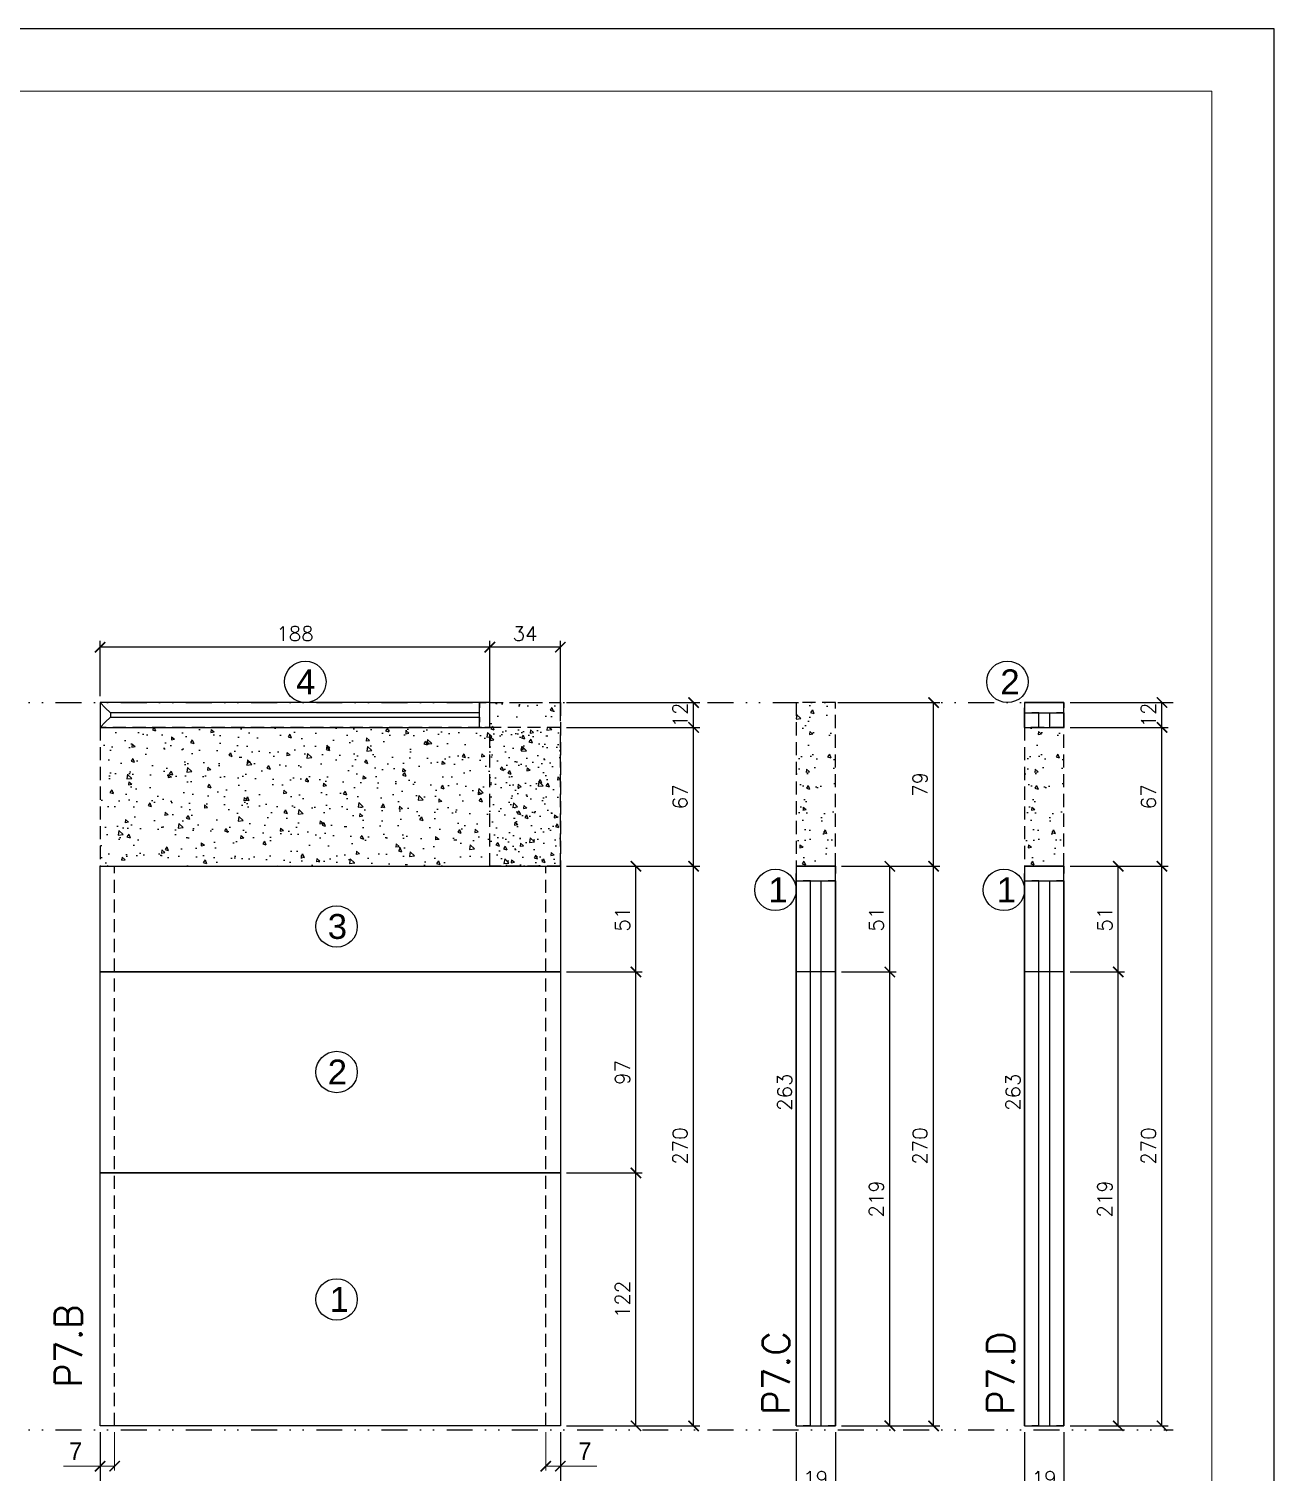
# Model space of a CAD drawing. Extents: x -23436 to 4767, y -4131 to 9755.
# Drawn here: x -18207 to -17606, y 4436 to 5132 of the extents above; entities that cross this region are included whole.
import ezdxf
from ezdxf.enums import TextEntityAlignment as Align

# ---------------------------------------------------------------- set-up
doc = ezdxf.new("R2010")
doc.units = 0
doc.header["$PDMODE"] = 2
doc.header["$PDSIZE"] = 10
doc.linetypes.add('DIVIDE2', pattern=[0.625, 0.25, -0.125, 0, -0.125, 0, -0.125])
doc.linetypes.add('HIDDEN', pattern=[9.525, 6.35, -3.175])
doc.layers.get('0').update_dxf_attribs({"lineweight": 13})
doc.layers.get('Defpoints').update_dxf_attribs({"lineweight": 13})
for name, color, linetype, lineweight in [('A-GENM', 7, 'Continuous', 18), ('cotas', 4, 'Continuous', 13), ('FOLHA MB', 7, 'Continuous', 13), ('Texto Seção', 7, 'Continuous', 15)]:
    doc.layers.add(name, color=color, linetype=linetype, lineweight=lineweight)
for name, color, linetype in [('Concreto', 250, 'HIDDEN'), ('Cota', 4, 'Continuous'), ('Cota Sarrafo', 180, 'Continuous'), ('MB Logo', 254, 'Continuous'), ('Nível', 160, 'Continuous'), ('Painéis', 30, 'Continuous'), ('Romaneio', 10, 'Continuous'), ('Sarr 7x7', 104, 'Continuous'), ('Sarrafo de Pressão', 42, 'HIDDEN')]:
    doc.layers.add(name, color=color, linetype=linetype)
doc.layers.add('Laje_Perimetro', color=7, linetype='Continuous', plot=False)
doc.styles.add('ARIAL', font='arial.ttf', dxfattribs={"oblique": 15, "height": 25})
doc.styles.add('REGUA-120', font='ROMANS.shx', dxfattribs={"height": 15})
doc.styles.add('ROMANS', font='romans.shx')
doc.styles.add('ROMAS860', font='ROMAS860.SHX')
doc.dimstyles.new('cotas', dxfattribs={"dimtxt": 8.5, "dimasz": 5, "dimexe": 2, "dimexo": 3, "dimgap": 3, "dimtad": 1, "dimdec": 1, "dimzin": 9, "dimdsep": 46, "dimtxsty": 'ROMAS860', "dimblk": 'ARCHTICK', "dimcen": 0, "dimclrd": 4, "dimclre": 4, "dimclrt": 1, "dimadec": 0, "dimazin": 2, "dimtfac": 1, "dimtdec": 1, "dimtix": 1, "dimtmove": 0, "dimatfit": 2, "dimldrblk": 'OBLIQUE', "dimfxl": 0, "dimtolj": 1, "dimtzin": 0, "dimlwd": 13, "dimlwe": 13, "dimarcsym": 0})
doc.dimstyles.new('PAINEL', dxfattribs={"dimtxt": 7, "dimasz": 5, "dimexe": 3, "dimexo": 3, "dimgap": 3, "dimtad": 1, "dimdec": 1, "dimzin": 12, "dimdsep": 46, "dimtxsty": 'ROMANS', "dimblk": 'ARCHTICK', "dimcen": 0, "dimclrd": 4, "dimclre": 4, "dimclrt": 1, "dimadec": 1, "dimazin": 3, "dimtfac": 1, "dimtdec": 1, "dimtmove": 0, "dimatfit": 3, "dimldrblk": 'OBLIQUE', "dimfxl": 0, "dimtolj": 1, "dimtzin": 12, "dimarcsym": 0})
doc.dimstyles.new('projeto2', dxfattribs={"dimtxt": 7, "dimasz": 5, "dimexe": 1.25, "dimexo": 2.5, "dimgap": 2, "dimtad": 1, "dimdec": 1, "dimdsep": 46, "dimtxsty": 'ROMANS', "dimblk": 'OBLIQUE', "dimcen": 10, "dimdle": 1, "dimse1": 1, "dimse2": 1, "dimsd1": 1, "dimsd2": 1, "dimclrd": 256, "dimclre": 256, "dimclrt": 1, "dimadec": 0, "dimazin": 0, "dimtfac": 1, "dimtdec": 1, "dimtmove": 0, "dimatfit": 3, "dimldrblk": 'OBLIQUE', "dimfxl": 0, "dimlwd": -1, "dimlwe": -1, "dimarcsym": 0})

# ---------------------------------------------------------------- blocks, each defined once
blk = doc.blocks.new('A$C169d8357')
at = {"layer": 'FOLHA MB', "color": 1}
for points in [[(0, 1199.94), (0, 149.94), (1485.02, 149.94), (1485.02, 1199.94)], [(70, 1169.94), (70, 179.94), (1455.02, 179.94), (1455.02, 1169.94)]]:
    blk.add_lwpolyline(points, close=True, dxfattribs=at)
blk = doc.blocks.new('_ArchTick')
at = {"color": 0, "linetype": 'ByBlock', "const_width": 0.15}
blk.add_lwpolyline([(-0.5, -0.5), (0.5, 0.5)], dxfattribs=at)
blk = doc.blocks.new('*D1697')
at = {"layer": 'Cota', "color": 4, "lineweight": 13, "transparency": 16777216}
for p, q in [((-17957.7, 4455.21), (-17957.7, 4436.73)), ((-17950.7, 4455.21), (-17950.7, 4436.73)), ((-17957.7, 4438.73), (-17950.7, 4438.73)), ((-17950.7, 4438.73), (-17933.03, 4438.73))]:
    blk.add_line(p, q, dxfattribs=at)
at = {"layer": 'Defpoints', "color": 0, "transparency": 16777216}
for p in [(-17957.7, 4458.21), (-17950.7, 4458.21), (-17950.7, 4438.73)]:
    blk.add_point(p, dxfattribs=at)
at = {"layer": 'Cota', "color": 4, "lineweight": 13, "transparency": 16777216, "xscale": 5, "yscale": 5, "zscale": 5, "rotation": 180}
blk.add_blockref('_ArchTick', (-17957.7, 4438.73), dxfattribs=at)
at = {"layer": 'Cota', "color": 4, "lineweight": 13, "transparency": 16777216, "xscale": 5, "yscale": 5, "zscale": 5}
blk.add_blockref('_ArchTick', (-17950.7, 4438.73), dxfattribs=at)
at = {"layer": 'Cota', "color": 1, "transparency": 16777216, "insert": (-17938.86, 4445.98), "char_height": 8.5, "attachment_point": 5, "style": 'ROMAS860'}
blk.add_mtext('\\A1;7', dxfattribs=at)
blk = doc.blocks.new('_OBLIQUE')
at = {"color": 0, "linetype": 'ByBlock', "lineweight": -2}
for p, q in [((0, 0), (-1, 0)), ((-0.5, -0.5), (0.5, 0.5))]:
    blk.add_line(p, q, dxfattribs=at)
blk = doc.blocks.new('*D1698')
at = {"layer": 'Cota', "color": 4, "lineweight": 13, "transparency": 16777216}
for p, q in [((-18172.7, 4455.21), (-18172.7, 4436.73)), ((-18165.7, 4455.21), (-18165.7, 4436.73)), ((-18172.7, 4438.73), (-18190.36, 4438.73)), ((-18165.7, 4438.73), (-18172.7, 4438.73))]:
    blk.add_line(p, q, dxfattribs=at)
at = {"layer": 'Defpoints', "color": 0, "transparency": 16777216}
for p in [(-18172.7, 4458.21), (-18165.7, 4458.21), (-18172.7, 4438.73)]:
    blk.add_point(p, dxfattribs=at)
at = {"layer": 'Cota', "color": 4, "lineweight": 13, "transparency": 16777216, "xscale": 5, "yscale": 5, "zscale": 5, "rotation": 180}
blk.add_blockref('_ArchTick', (-18172.7, 4438.73), dxfattribs=at)
at = {"layer": 'Cota', "color": 4, "lineweight": 13, "transparency": 16777216, "xscale": 5, "yscale": 5, "zscale": 5}
blk.add_blockref('_ArchTick', (-18165.7, 4438.73), dxfattribs=at)
at = {"layer": 'Cota', "color": 1, "transparency": 16777216, "insert": (-18184.53, 4445.98), "char_height": 8.5, "attachment_point": 5, "style": 'ROMAS860'}
blk.add_mtext('\\A1;7', dxfattribs=at)
blk = doc.blocks.new('*D1699')
at = {"layer": 'Cota', "color": 4, "lineweight": -2, "transparency": 16777216}
for p, q in [((-18172.7, 4455.21), (-18172.7, 4401.03)), ((-17950.7, 4455.21), (-17950.7, 4401.03)), ((-17950.7, 4404.03), (-18172.7, 4404.03))]:
    blk.add_line(p, q, dxfattribs=at)
at = {"layer": 'Defpoints', "color": 0, "transparency": 16777216}
for p in [(-18172.7, 4458.21), (-17950.7, 4458.21), (-18172.7, 4404.03)]:
    blk.add_point(p, dxfattribs=at)
at = {"layer": 'Cota', "color": 4, "lineweight": -2, "transparency": 16777216, "xscale": 5, "yscale": 5, "zscale": 5, "rotation": 180}
blk.add_blockref('_ArchTick', (-18172.7, 4404.03), dxfattribs=at)
at = {"layer": 'Cota', "color": 4, "lineweight": -2, "transparency": 16777216, "xscale": 5, "yscale": 5, "zscale": 5}
blk.add_blockref('_ArchTick', (-17950.7, 4404.03), dxfattribs=at)
at = {"layer": 'Cota', "color": 1, "transparency": 16777216, "insert": (-18061.7, 4410.53), "char_height": 7, "attachment_point": 5, "style": 'ROMANS'}
blk.add_mtext('\\A1;222', dxfattribs=at)
blk = doc.blocks.new('*D1783')
at = {"layer": 'Cota', "color": 4, "lineweight": -2, "transparency": 16777216}
for p, q in [((-17947.7, 4580.21), (-17911.23, 4580.21)), ((-17914.23, 4458.21), (-17914.23, 4580.21)), ((-17947.7, 4458.21), (-17911.23, 4458.21))]:
    blk.add_line(p, q, dxfattribs=at)
at = {"layer": 'Defpoints', "color": 0, "transparency": 16777216}
for p in [(-17950.7, 4580.21), (-17914.23, 4580.21), (-17950.7, 4458.21)]:
    blk.add_point(p, dxfattribs=at)
at = {"layer": 'Cota', "color": 4, "lineweight": -2, "transparency": 16777216, "xscale": 5, "yscale": 5, "zscale": 5}
for p, rotation in [((-17914.23, 4580.21), 90), ((-17914.23, 4458.21), 270)]:
    blk.add_blockref('_ArchTick', p, dxfattribs=dict(at, rotation=rotation))
at = {"layer": 'Cota', "color": 1, "transparency": 16777216, "insert": (-17920.73, 4519.21), "char_height": 7, "attachment_point": 5, "rotation": 90, "style": 'ROMANS'}
blk.add_mtext('\\A1;122', dxfattribs=at)
blk = doc.blocks.new('*D1784')
at = {"layer": 'Cota', "color": 4, "lineweight": -2, "transparency": 16777216}
for p, q in [((-17947.7, 4677.21), (-17911.23, 4677.21)), ((-17914.23, 4580.21), (-17914.23, 4677.21)), ((-17947.7, 4580.21), (-17911.23, 4580.21))]:
    blk.add_line(p, q, dxfattribs=at)
at = {"layer": 'Defpoints', "color": 0, "transparency": 16777216}
for p in [(-17950.7, 4677.21), (-17914.23, 4677.21), (-17950.7, 4580.21)]:
    blk.add_point(p, dxfattribs=at)
at = {"layer": 'Cota', "color": 4, "lineweight": -2, "transparency": 16777216, "xscale": 5, "yscale": 5, "zscale": 5}
for p, rotation in [((-17914.23, 4677.21), 90), ((-17914.23, 4580.21), 270)]:
    blk.add_blockref('_ArchTick', p, dxfattribs=dict(at, rotation=rotation))
at = {"layer": 'Cota', "color": 1, "transparency": 16777216, "insert": (-17920.73, 4628.71), "char_height": 7, "attachment_point": 5, "rotation": 90, "style": 'ROMANS'}
blk.add_mtext('\\A1;97', dxfattribs=at)
blk = doc.blocks.new('*D1785')
at = {"layer": 'Cota', "color": 4, "lineweight": -2, "transparency": 16777216}
for p, q in [((-17837.02, 4455.21), (-17837.02, 4423.31)), ((-17818.02, 4455.21), (-17818.02, 4423.31)), ((-17837.02, 4426.31), (-17818.02, 4426.31))]:
    blk.add_line(p, q, dxfattribs=at)
at = {"layer": 'Defpoints', "color": 0, "transparency": 16777216}
for p in [(-17837.02, 4458.21), (-17818.02, 4458.21), (-17818.02, 4426.31)]:
    blk.add_point(p, dxfattribs=at)
at = {"layer": 'Cota', "color": 4, "lineweight": -2, "transparency": 16777216, "xscale": 5, "yscale": 5, "zscale": 5, "rotation": 180}
blk.add_blockref('_ArchTick', (-17837.02, 4426.31), dxfattribs=at)
at = {"layer": 'Cota', "color": 4, "lineweight": -2, "transparency": 16777216, "xscale": 5, "yscale": 5, "zscale": 5}
blk.add_blockref('_ArchTick', (-17818.02, 4426.31), dxfattribs=at)
at = {"layer": 'Cota', "color": 1, "transparency": 16777216, "insert": (-17827.52, 4432.81), "char_height": 7, "attachment_point": 5, "style": 'ROMANS'}
blk.add_mtext('\\A1;19', dxfattribs=at)
blk = doc.blocks.new('*D1786')
at = {"layer": 'Cota', "color": 4, "lineweight": -2, "transparency": 16777216}
for p, q in [((-17815.02, 4807.21), (-17767.67, 4807.21)), ((-17770.67, 4728.21), (-17770.67, 4807.21)), ((-17815.02, 4728.21), (-17767.67, 4728.21))]:
    blk.add_line(p, q, dxfattribs=at)
at = {"layer": 'Defpoints', "color": 0, "transparency": 16777216}
for p in [(-17818.02, 4807.21), (-17770.67, 4807.21), (-17818.02, 4728.21)]:
    blk.add_point(p, dxfattribs=at)
at = {"layer": 'Cota', "color": 4, "lineweight": -2, "transparency": 16777216, "xscale": 5, "yscale": 5, "zscale": 5}
for p, rotation in [((-17770.67, 4807.21), 90), ((-17770.67, 4728.21), 270)]:
    blk.add_blockref('_ArchTick', p, dxfattribs=dict(at, rotation=rotation))
at = {"layer": 'Cota', "color": 1, "transparency": 16777216, "insert": (-17777.17, 4767.71), "char_height": 7, "attachment_point": 5, "rotation": 90, "style": 'ROMANS'}
blk.add_mtext('\\A1;79', dxfattribs=at)
blk = doc.blocks.new('*D1787')
at = {"layer": 'Defpoints', "color": 0, "transparency": 16777216}
for p in [(-17830.02, 4721.21), (-17837.02, 4458.21), (-17837.02, 4458.21)]:
    blk.add_point(p, dxfattribs=at)
at = {"layer": 'Cota Sarrafo', "color": 1, "transparency": 16777216, "insert": (-17842.52, 4619.19), "char_height": 7, "attachment_point": 5, "rotation": 90, "style": 'ROMANS'}
blk.add_mtext('263', dxfattribs=at)
blk = doc.blocks.new('*D1788')
at = {"layer": 'Cota', "color": 4, "lineweight": -2, "transparency": 16777216}
for p, q in [((-17947.7, 4728.21), (-17883.43, 4728.21)), ((-17886.43, 4458.21), (-17886.43, 4728.21)), ((-17947.7, 4458.21), (-17883.43, 4458.21))]:
    blk.add_line(p, q, dxfattribs=at)
at = {"layer": 'Defpoints', "color": 0, "transparency": 16777216}
for p in [(-17950.7, 4728.21), (-17886.43, 4728.21), (-17950.7, 4458.21)]:
    blk.add_point(p, dxfattribs=at)
at = {"layer": 'Cota', "color": 4, "lineweight": -2, "transparency": 16777216, "xscale": 5, "yscale": 5, "zscale": 5}
for p, rotation in [((-17886.43, 4728.21), 90), ((-17886.43, 4458.21), 270)]:
    blk.add_blockref('_ArchTick', p, dxfattribs=dict(at, rotation=rotation))
at = {"layer": 'Cota', "color": 1, "transparency": 16777216, "insert": (-17892.93, 4593.21), "char_height": 7, "attachment_point": 5, "rotation": 90, "style": 'ROMANS'}
blk.add_mtext('\\A1;270', dxfattribs=at)
blk = doc.blocks.new('*D1789')
at = {"layer": 'A-GENM', "color": 4, "lineweight": -2, "transparency": 16777216}
for p, q in [((-17947.7, 4728.21), (-17911.23, 4728.21)), ((-17914.23, 4677.21), (-17914.23, 4728.21)), ((-17947.7, 4677.21), (-17911.23, 4677.21))]:
    blk.add_line(p, q, dxfattribs=at)
at = {"layer": 'Defpoints', "color": 0, "transparency": 16777216}
for p in [(-17950.7, 4728.21), (-17914.23, 4728.21), (-17950.7, 4677.21)]:
    blk.add_point(p, dxfattribs=at)
at = {"layer": 'A-GENM', "color": 4, "lineweight": -2, "transparency": 16777216, "xscale": 5, "yscale": 5, "zscale": 5}
for p, rotation in [((-17914.23, 4728.21), 90), ((-17914.23, 4677.21), 270)]:
    blk.add_blockref('_ArchTick', p, dxfattribs=dict(at, rotation=rotation))
at = {"layer": 'A-GENM', "color": 1, "transparency": 16777216, "insert": (-17920.73, 4702.71), "char_height": 7, "attachment_point": 5, "rotation": 90, "style": 'ROMANS'}
blk.add_mtext('\\A1;51', dxfattribs=at)
blk = doc.blocks.new('*D1790')
at = {"layer": 'A-GENM', "color": 4, "lineweight": -2, "transparency": 16777216}
for p, q in [((-17947.7, 4795.21), (-17883.43, 4795.21)), ((-17886.43, 4728.21), (-17886.43, 4795.21)), ((-17947.7, 4728.21), (-17883.43, 4728.21))]:
    blk.add_line(p, q, dxfattribs=at)
at = {"layer": 'Defpoints', "color": 0, "transparency": 16777216}
for p in [(-17950.7, 4795.21), (-17886.43, 4795.21), (-17950.7, 4728.21)]:
    blk.add_point(p, dxfattribs=at)
at = {"layer": 'A-GENM', "color": 4, "lineweight": -2, "transparency": 16777216, "xscale": 5, "yscale": 5, "zscale": 5}
for p, rotation in [((-17886.43, 4795.21), 90), ((-17886.43, 4728.21), 270)]:
    blk.add_blockref('_ArchTick', p, dxfattribs=dict(at, rotation=rotation))
at = {"layer": 'A-GENM', "color": 1, "transparency": 16777216, "insert": (-17892.93, 4761.71), "char_height": 7, "attachment_point": 5, "rotation": 90, "style": 'ROMANS'}
blk.add_mtext('\\A1;67', dxfattribs=at)
blk = doc.blocks.new('*D1795')
at = {"layer": 'Cota', "color": 4, "lineweight": -2, "transparency": 16777216}
for p, q in [((-17984.7, 4798.21), (-17984.7, 4836.91)), ((-17950.7, 4833.91), (-17984.7, 4833.91)), ((-17950.7, 4798.21), (-17950.7, 4836.91))]:
    blk.add_line(p, q, dxfattribs=at)
at = {"layer": 'Defpoints', "color": 0, "transparency": 16777216}
for p in [(-17984.7, 4833.91), (-17984.7, 4795.21), (-17950.7, 4795.21)]:
    blk.add_point(p, dxfattribs=at)
at = {"layer": 'Cota', "color": 4, "lineweight": -2, "transparency": 16777216, "xscale": 5, "yscale": 5, "zscale": 5, "rotation": 180}
blk.add_blockref('_ArchTick', (-17984.7, 4833.91), dxfattribs=at)
at = {"layer": 'Cota', "color": 4, "lineweight": -2, "transparency": 16777216, "xscale": 5, "yscale": 5, "zscale": 5}
blk.add_blockref('_ArchTick', (-17950.7, 4833.91), dxfattribs=at)
at = {"layer": 'Cota', "color": 1, "transparency": 16777216, "insert": (-17967.7, 4840.41), "char_height": 7, "attachment_point": 5, "style": 'ROMANS'}
blk.add_mtext('\\A1;34', dxfattribs=at)
blk = doc.blocks.new('*D1796')
at = {"layer": 'Cota', "color": 4, "lineweight": -2, "transparency": 16777216}
for p, q in [((-17947.7, 4807.21), (-17883.43, 4807.21)), ((-17886.43, 4795.21), (-17886.43, 4807.21)), ((-17947.7, 4795.21), (-17883.43, 4795.21))]:
    blk.add_line(p, q, dxfattribs=at)
at = {"layer": 'Defpoints', "color": 0, "transparency": 16777216}
for p in [(-17950.7, 4807.21), (-17886.43, 4807.21), (-17950.7, 4795.21)]:
    blk.add_point(p, dxfattribs=at)
at = {"layer": 'Cota', "color": 4, "lineweight": -2, "transparency": 16777216, "xscale": 5, "yscale": 5, "zscale": 5}
for p, rotation in [((-17886.43, 4807.21), 90), ((-17886.43, 4795.21), 270)]:
    blk.add_blockref('_ArchTick', p, dxfattribs=dict(at, rotation=rotation))
at = {"layer": 'Cota', "color": 1, "transparency": 16777216, "insert": (-17892.93, 4801.21), "char_height": 7, "attachment_point": 5, "rotation": 90, "style": 'ROMANS'}
blk.add_mtext('\\A1;12', dxfattribs=at)
blk = doc.blocks.new('*D1797')
at = {"layer": 'Cota', "color": 4, "lineweight": -2, "transparency": 16777216}
for p, q in [((-18172.7, 4810.21), (-18172.7, 4836.91)), ((-17984.7, 4833.91), (-18172.7, 4833.91)), ((-17984.7, 4810.21), (-17984.7, 4836.91))]:
    blk.add_line(p, q, dxfattribs=at)
at = {"layer": 'Defpoints', "color": 0, "transparency": 16777216}
for p in [(-18172.7, 4833.91), (-18172.7, 4807.21), (-17984.7, 4807.21)]:
    blk.add_point(p, dxfattribs=at)
at = {"layer": 'Cota', "color": 4, "lineweight": -2, "transparency": 16777216, "xscale": 5, "yscale": 5, "zscale": 5, "rotation": 180}
blk.add_blockref('_ArchTick', (-18172.7, 4833.91), dxfattribs=at)
at = {"layer": 'Cota', "color": 4, "lineweight": -2, "transparency": 16777216, "xscale": 5, "yscale": 5, "zscale": 5}
blk.add_blockref('_ArchTick', (-17984.7, 4833.91), dxfattribs=at)
at = {"layer": 'Cota', "color": 1, "transparency": 16777216, "insert": (-18078.7, 4840.41), "char_height": 7, "attachment_point": 5, "style": 'ROMANS'}
blk.add_mtext('\\A1;188', dxfattribs=at)
blk = doc.blocks.new('*D1798')
at = {"layer": 'Cota', "color": 4, "lineweight": -2, "transparency": 16777216}
for p, q in [((-17815.02, 4677.21), (-17788.76, 4677.21)), ((-17791.76, 4458.21), (-17791.76, 4677.21)), ((-17815.02, 4458.21), (-17788.76, 4458.21))]:
    blk.add_line(p, q, dxfattribs=at)
at = {"layer": 'Defpoints', "color": 0, "transparency": 16777216}
for p in [(-17818.02, 4677.21), (-17791.76, 4677.21), (-17818.02, 4458.21)]:
    blk.add_point(p, dxfattribs=at)
at = {"layer": 'Cota', "color": 4, "lineweight": -2, "transparency": 16777216, "xscale": 5, "yscale": 5, "zscale": 5}
for p, rotation in [((-17791.76, 4677.21), 90), ((-17791.76, 4458.21), 270)]:
    blk.add_blockref('_ArchTick', p, dxfattribs=dict(at, rotation=rotation))
at = {"layer": 'Cota', "color": 1, "transparency": 16777216, "insert": (-17798.26, 4567.71), "char_height": 7, "attachment_point": 5, "rotation": 90, "style": 'ROMANS'}
blk.add_mtext('\\A1;219', dxfattribs=at)
blk = doc.blocks.new('*D1799')
at = {"layer": 'Cota', "color": 4, "lineweight": -2, "transparency": 16777216}
for p, q in [((-17815.02, 4728.21), (-17788.76, 4728.21)), ((-17791.76, 4677.21), (-17791.76, 4728.21)), ((-17815.02, 4677.21), (-17788.76, 4677.21))]:
    blk.add_line(p, q, dxfattribs=at)
at = {"layer": 'Defpoints', "color": 0, "transparency": 16777216}
for p in [(-17818.02, 4728.21), (-17791.76, 4728.21), (-17818.02, 4677.21)]:
    blk.add_point(p, dxfattribs=at)
at = {"layer": 'Cota', "color": 4, "lineweight": -2, "transparency": 16777216, "xscale": 5, "yscale": 5, "zscale": 5}
for p, rotation in [((-17791.76, 4728.21), 90), ((-17791.76, 4677.21), 270)]:
    blk.add_blockref('_ArchTick', p, dxfattribs=dict(at, rotation=rotation))
at = {"layer": 'Cota', "color": 1, "transparency": 16777216, "insert": (-17798.26, 4702.71), "char_height": 7, "attachment_point": 5, "rotation": 90, "style": 'ROMANS'}
blk.add_mtext('\\A1;51', dxfattribs=at)
blk = doc.blocks.new('*D1800')
at = {"layer": 'Cota', "color": 4, "lineweight": -2, "transparency": 16777216}
for p, q in [((-17815.02, 4728.21), (-17767.67, 4728.21)), ((-17770.67, 4458.21), (-17770.67, 4728.21)), ((-17815.02, 4458.21), (-17767.67, 4458.21))]:
    blk.add_line(p, q, dxfattribs=at)
at = {"layer": 'Defpoints', "color": 0, "transparency": 16777216}
for p in [(-17818.02, 4728.21), (-17770.67, 4728.21), (-17818.02, 4458.21)]:
    blk.add_point(p, dxfattribs=at)
at = {"layer": 'Cota', "color": 4, "lineweight": -2, "transparency": 16777216, "xscale": 5, "yscale": 5, "zscale": 5}
for p, rotation in [((-17770.67, 4728.21), 90), ((-17770.67, 4458.21), 270)]:
    blk.add_blockref('_ArchTick', p, dxfattribs=dict(at, rotation=rotation))
at = {"layer": 'Cota', "color": 1, "transparency": 16777216, "insert": (-17777.17, 4593.21), "char_height": 7, "attachment_point": 5, "rotation": 90, "style": 'ROMANS'}
blk.add_mtext('\\A1;270', dxfattribs=at)
blk = doc.blocks.new('*D1801')
at = {"layer": 'Cota', "color": 4, "lineweight": -2, "transparency": 16777216}
for p, q in [((-17726.81, 4455.21), (-17726.81, 4423.31)), ((-17707.81, 4455.21), (-17707.81, 4423.31)), ((-17726.81, 4426.31), (-17707.81, 4426.31))]:
    blk.add_line(p, q, dxfattribs=at)
at = {"layer": 'Defpoints', "color": 0, "transparency": 16777216}
for p in [(-17726.81, 4458.21), (-17707.81, 4458.21), (-17707.81, 4426.31)]:
    blk.add_point(p, dxfattribs=at)
at = {"layer": 'Cota', "color": 4, "lineweight": -2, "transparency": 16777216, "xscale": 5, "yscale": 5, "zscale": 5, "rotation": 180}
blk.add_blockref('_ArchTick', (-17726.81, 4426.31), dxfattribs=at)
at = {"layer": 'Cota', "color": 4, "lineweight": -2, "transparency": 16777216, "xscale": 5, "yscale": 5, "zscale": 5}
blk.add_blockref('_ArchTick', (-17707.81, 4426.31), dxfattribs=at)
at = {"layer": 'Cota', "color": 1, "transparency": 16777216, "insert": (-17717.31, 4432.81), "char_height": 7, "attachment_point": 5, "style": 'ROMANS'}
blk.add_mtext('\\A1;19', dxfattribs=at)
blk = doc.blocks.new('*D1802')
at = {"layer": 'Cota', "color": 4, "lineweight": -2, "transparency": 16777216}
for p, q in [((-17704.81, 4795.21), (-17657.47, 4795.21)), ((-17660.47, 4728.21), (-17660.47, 4795.21)), ((-17704.81, 4728.21), (-17657.47, 4728.21))]:
    blk.add_line(p, q, dxfattribs=at)
at = {"layer": 'Defpoints', "color": 0, "transparency": 16777216}
for p in [(-17707.81, 4795.21), (-17660.47, 4795.21), (-17707.81, 4728.21)]:
    blk.add_point(p, dxfattribs=at)
at = {"layer": 'Cota', "color": 4, "lineweight": -2, "transparency": 16777216, "xscale": 5, "yscale": 5, "zscale": 5}
for p, rotation in [((-17660.47, 4795.21), 90), ((-17660.47, 4728.21), 270)]:
    blk.add_blockref('_ArchTick', p, dxfattribs=dict(at, rotation=rotation))
at = {"layer": 'Cota', "color": 1, "transparency": 16777216, "insert": (-17666.97, 4761.71), "char_height": 7, "attachment_point": 5, "rotation": 90, "style": 'ROMANS'}
blk.add_mtext('\\A1;67', dxfattribs=at)
blk = doc.blocks.new('*D1803')
at = {"layer": 'Defpoints', "color": 0, "transparency": 16777216}
for p in [(-17719.81, 4721.21), (-17726.81, 4458.21), (-17726.81, 4458.21)]:
    blk.add_point(p, dxfattribs=at)
at = {"layer": 'Cota Sarrafo', "color": 1, "transparency": 16777216, "insert": (-17732.31, 4619.19), "char_height": 7, "attachment_point": 5, "rotation": 90, "style": 'ROMANS'}
blk.add_mtext('263', dxfattribs=at)
blk = doc.blocks.new('*D1804')
at = {"layer": 'Cota', "color": 4, "lineweight": -2, "transparency": 16777216}
for p, q in [((-17704.81, 4677.21), (-17678.56, 4677.21)), ((-17681.56, 4458.21), (-17681.56, 4677.21)), ((-17704.81, 4458.21), (-17678.56, 4458.21))]:
    blk.add_line(p, q, dxfattribs=at)
at = {"layer": 'Defpoints', "color": 0, "transparency": 16777216}
for p in [(-17707.81, 4677.21), (-17681.56, 4677.21), (-17707.81, 4458.21)]:
    blk.add_point(p, dxfattribs=at)
at = {"layer": 'Cota', "color": 4, "lineweight": -2, "transparency": 16777216, "xscale": 5, "yscale": 5, "zscale": 5}
for p, rotation in [((-17681.56, 4677.21), 90), ((-17681.56, 4458.21), 270)]:
    blk.add_blockref('_ArchTick', p, dxfattribs=dict(at, rotation=rotation))
at = {"layer": 'Cota', "color": 1, "transparency": 16777216, "insert": (-17688.06, 4567.71), "char_height": 7, "attachment_point": 5, "rotation": 90, "style": 'ROMANS'}
blk.add_mtext('\\A1;219', dxfattribs=at)
blk = doc.blocks.new('*D1805')
at = {"layer": 'Cota', "color": 4, "lineweight": -2, "transparency": 16777216}
for p, q in [((-17704.81, 4728.21), (-17678.56, 4728.21)), ((-17681.56, 4677.21), (-17681.56, 4728.21)), ((-17704.81, 4677.21), (-17678.56, 4677.21))]:
    blk.add_line(p, q, dxfattribs=at)
at = {"layer": 'Defpoints', "color": 0, "transparency": 16777216}
for p in [(-17707.81, 4728.21), (-17681.56, 4728.21), (-17707.81, 4677.21)]:
    blk.add_point(p, dxfattribs=at)
at = {"layer": 'Cota', "color": 4, "lineweight": -2, "transparency": 16777216, "xscale": 5, "yscale": 5, "zscale": 5}
for p, rotation in [((-17681.56, 4728.21), 90), ((-17681.56, 4677.21), 270)]:
    blk.add_blockref('_ArchTick', p, dxfattribs=dict(at, rotation=rotation))
at = {"layer": 'Cota', "color": 1, "transparency": 16777216, "insert": (-17688.06, 4702.71), "char_height": 7, "attachment_point": 5, "rotation": 90, "style": 'ROMANS'}
blk.add_mtext('\\A1;51', dxfattribs=at)
blk = doc.blocks.new('*D1806')
at = {"layer": 'Cota', "color": 4, "lineweight": -2, "transparency": 16777216}
for p, q in [((-17704.81, 4728.21), (-17657.47, 4728.21)), ((-17660.47, 4458.21), (-17660.47, 4728.21)), ((-17704.81, 4458.21), (-17657.47, 4458.21))]:
    blk.add_line(p, q, dxfattribs=at)
at = {"layer": 'Defpoints', "color": 0, "transparency": 16777216}
for p in [(-17707.81, 4728.21), (-17660.47, 4728.21), (-17707.81, 4458.21)]:
    blk.add_point(p, dxfattribs=at)
at = {"layer": 'Cota', "color": 4, "lineweight": -2, "transparency": 16777216, "xscale": 5, "yscale": 5, "zscale": 5}
for p, rotation in [((-17660.47, 4728.21), 90), ((-17660.47, 4458.21), 270)]:
    blk.add_blockref('_ArchTick', p, dxfattribs=dict(at, rotation=rotation))
at = {"layer": 'Cota', "color": 1, "transparency": 16777216, "insert": (-17666.97, 4593.21), "char_height": 7, "attachment_point": 5, "rotation": 90, "style": 'ROMANS'}
blk.add_mtext('\\A1;270', dxfattribs=at)
blk = doc.blocks.new('*D1807')
at = {"layer": 'Cota', "color": 4, "lineweight": -2, "transparency": 16777216}
for p, q in [((-17704.81, 4807.21), (-17657.47, 4807.21)), ((-17660.47, 4795.21), (-17660.47, 4807.21)), ((-17704.81, 4795.21), (-17657.47, 4795.21))]:
    blk.add_line(p, q, dxfattribs=at)
at = {"layer": 'Defpoints', "color": 0, "transparency": 16777216}
for p in [(-17707.81, 4807.21), (-17660.47, 4807.21), (-17707.81, 4795.21)]:
    blk.add_point(p, dxfattribs=at)
at = {"layer": 'Cota', "color": 4, "lineweight": -2, "transparency": 16777216, "xscale": 5, "yscale": 5, "zscale": 5}
for p, rotation in [((-17660.47, 4807.21), 90), ((-17660.47, 4795.21), 270)]:
    blk.add_blockref('_ArchTick', p, dxfattribs=dict(at, rotation=rotation))
at = {"layer": 'Cota', "color": 1, "transparency": 16777216, "insert": (-17666.97, 4801.21), "char_height": 7, "attachment_point": 5, "rotation": 90, "style": 'ROMANS'}
blk.add_mtext('\\A1;12', dxfattribs=at)

msp = doc.modelspace()

# ---------------------------------------------------------------- hatches: boundary and pattern name
at = {"layer": 'Concreto'}
h = msp.add_hatch(dxfattribs=at)
h.set_pattern_fill('AR-CONC', color=256, scale=0.1, angle=-90)
h.set_pattern_definition([(320, (1521.793, 0), (-1.593909, -18.218467), [1.905, -20.955]), (265, (1521.793, 0), (19.105685, 3.524342), [1.524, -16.764058]), (10.45144, (1521.66, -1.518), (17.511775, -14.694125), [1.619001, -17.809024]), (316.1842, (1526.873, 0), (-4.204233, -27.107904), [2.8575, -31.4325]), (6.63556, (1526.523, -2.26), (24.742612, -23.740413), [2.428502, -26.71356]), (261.18415, (1526.873, 0), (24.742612, -23.740413), [2.285997, -25.145973]), (291, (1525.603, -2.54), (-10.22652, -15.161439), [1.905, -20.955]), (236, (1525.603, -2.54), (18.418797, -6.180203), [1.524, -16.764]), (341.45145, (1524.751, -3.803), (8.192277, -21.341642), [1.619001, -17.808994]), (307.5, (1521.7935, 0), (8.4555039, -0.3088603), [0, -16.5608, 0, -17.018, 0, -16.8275]), (277.5, (1521.7935, 0), (10.0180575, -6.6819663), [0, -9.7028, 0, -16.1798, 0, -6.4135]), (237.5, (1521.7935, 5.664), (-0.5728744, -13.5590595), [0, -6.35, 0, -19.812, 0, -26.289]), (227.5, (1521.793, 8.204), (2.542649, -14.812918), [0, -8.255, 0, -13.1572, 0, -18.669])])
h.paths.add_polyline_path([(-17950.698, 4728.207), (-17984.698, 4728.207), (-17984.698, 4807.207), (-17950.698, 4807.207)])
h = msp.add_hatch(dxfattribs=at)
h.set_pattern_fill('AR-CONC', color=256, scale=0.1, angle=-90)
h.set_pattern_definition([(320, (-3177.462, 11565.015), (-1.593909, -18.218467), [1.905, -20.955]), (265, (-3177.462, 11565.015), (19.105685, 3.524342), [1.524, -16.764058]), (10.45144, (-3177.595, 11563.496), (17.511775, -14.694125), [1.619, -17.809024]), (316.1842, (-3172.382, 11565.015), (-4.204233, -27.107904), [2.8575, -31.4325]), (6.63556, (-3172.732, 11562.756), (24.742612, -23.740413), [2.4285, -26.71356]), (261.18415, (-3172.382, 11565.015), (24.742612, -23.740413), [2.285997, -25.145973]), (291, (-3173.652, 11562.475), (-10.22652, -15.161439), [1.905, -20.955]), (236, (-3173.652, 11562.475), (18.418797, -6.180203), [1.524, -16.764]), (341.45145, (-3174.504, 11561.211), (8.192277, -21.341642), [1.619, -17.808994]), (307.5, (-3177.462, 11565.0145), (8.455504, -0.3088603), [0, -16.5608, 0, -17.018, 0, -16.8275]), (277.5, (-3177.462, 11565.0145), (10.0180575, -6.681966), [0, -9.7028, 0, -16.1798, 0, -6.4135]), (237.5, (-3177.462, 11570.679), (-0.5728744, -13.5590595), [0, -6.35, 0, -19.812, 0, -26.289]), (227.5, (-3177.462, 11573.219), (2.542649, -14.812918), [0, -8.255, 0, -13.1572, 0, -18.669])])
h.paths.add_polyline_path([(-17837.016, 4728.207), (-17818.016, 4728.207), (-17818.016, 4807.207), (-17837.016, 4807.207)])
h = msp.add_hatch(dxfattribs=at)
h.set_pattern_fill('AR-CONC', color=256, scale=0.1, angle=-90)
h.set_pattern_definition([(320, (-3186.034, 11546.015), (-1.593909, -18.218467), [1.905, -20.955]), (265, (-3186.034, 11546.015), (19.105685, 3.524342), [1.524, -16.764058]), (10.45144, (-3186.167, 11544.496), (17.511775, -14.694125), [1.619, -17.809024]), (316.1842, (-3180.954, 11546.015), (-4.204233, -27.107904), [2.8575, -31.4325]), (6.63556, (-3181.304, 11543.756), (24.742612, -23.740413), [2.4285, -26.71356]), (261.18415, (-3180.954, 11546.015), (24.742612, -23.740413), [2.285997, -25.145973]), (291, (-3182.224, 11543.475), (-10.22652, -15.161439), [1.905, -20.955]), (236, (-3182.224, 11543.475), (18.418797, -6.180203), [1.524, -16.764]), (341.45145, (-3183.076, 11542.211), (8.192277, -21.341642), [1.619, -17.808994]), (307.5, (-3186.034, 11546.0145), (8.455504, -0.3088603), [0, -16.5608, 0, -17.018, 0, -16.8275]), (277.5, (-3186.034, 11546.0145), (10.0180575, -6.6819663), [0, -9.7028, 0, -16.1798, 0, -6.4135]), (237.5, (-3186.034, 11551.679), (-0.5728744, -13.5590595), [0, -6.35, 0, -19.812, 0, -26.289]), (227.5, (-3186.034, 11554.219), (2.542649, -14.812918), [0, -8.255, 0, -13.1572, 0, -18.669])])
h.paths.add_polyline_path([(-18172.698, 4728.207), (-17950.698, 4728.207), (-17950.698, 4795.207), (-18172.698, 4795.207)])
h = msp.add_hatch(dxfattribs=at)
h.set_pattern_fill('AR-CONC', color=256, scale=0.1, angle=-90)
h.set_pattern_definition([(320, (-3067.258, 11565.015), (-1.593909, -18.218467), [1.905, -20.955]), (265, (-3067.258, 11565.015), (19.105685, 3.524342), [1.524, -16.764058]), (10.45144, (-3067.391, 11563.496), (17.511775, -14.694125), [1.619, -17.809024]), (316.1842, (-3062.178, 11565.015), (-4.204233, -27.107904), [2.8575, -31.4325]), (6.63556, (-3062.529, 11562.756), (24.742612, -23.740413), [2.4285, -26.71356]), (261.18415, (-3062.178, 11565.015), (24.742612, -23.740413), [2.285997, -25.145973]), (291, (-3063.448, 11562.475), (-10.22652, -15.161439), [1.905, -20.955]), (236, (-3063.448, 11562.475), (18.418797, -6.180203), [1.524, -16.764]), (341.45145, (-3064.3, 11561.211), (8.192277, -21.341642), [1.619, -17.808994]), (307.5, (-3067.258, 11565.0145), (8.455504, -0.3088603), [0, -16.5608, 0, -17.018, 0, -16.8275]), (277.5, (-3067.258, 11565.0145), (10.0180575, -6.681966), [0, -9.7028, 0, -16.1798, 0, -6.4135]), (237.5, (-3067.258, 11570.679), (-0.5728744, -13.5590595), [0, -6.35, 0, -19.812, 0, -26.289]), (227.5, (-3067.258, 11573.219), (2.542649, -14.812918), [0, -8.255, 0, -13.1572, 0, -18.669])])
h.paths.add_polyline_path([(-17726.812, 4728.207), (-17707.812, 4728.207), (-17707.812, 4795.207), (-17726.812, 4795.207)])

# ---------------------------------------------------------------- linework, layer by layer
for points in [[(-17950.698, 4728.207), (-17984.698, 4728.207), (-17984.698, 4807.207), (-17950.698, 4807.207)], [(-17837.016, 4728.207), (-17818.016, 4728.207), (-17818.016, 4807.207), (-17837.016, 4807.207)], [(-18172.698, 4728.207), (-17950.698, 4728.207), (-17950.698, 4795.207), (-18172.698, 4795.207)], [(-17726.812, 4728.207), (-17707.812, 4728.207), (-17707.812, 4795.207), (-17726.812, 4795.207)]]:
    msp.add_lwpolyline(points, close=True, dxfattribs=at)
at = {"layer": 'cotas'}
for p, q in [((-17818.016, 4728.207), (-17818.016, 4458.207)), ((-17707.812, 4728.207), (-17707.812, 4458.207))]:
    msp.add_line(p, q, dxfattribs=at)
at = {"layer": 'Laje_Perimetro'}
msp.add_lwpolyline([(-17606.377, 5132.259), (-19091.397, 5132.259), (-19091.397, 4082.259), (-17606.377, 4082.259)], close=True, dxfattribs=at)
at = {"layer": 'Nível', "linetype": 'DIVIDE2', "ltscale": 50}
for p, q in [((-18603.044, 4807.207), (-17655.117, 4807.207)), ((-18603.044, 4456.207), (-17655.117, 4456.207))]:
    msp.add_line(p, q, dxfattribs=at)
at = {"layer": 'Painéis', "color": 32, "true_color": 0xcd6928}
for p, q in [((-17818.016, 4677.207), (-17837.016, 4677.207)), ((-17707.812, 4677.207), (-17726.812, 4677.207))]:
    msp.add_line(p, q, dxfattribs=at)
for points in [[(-17984.698, 4807.207), (-18172.698, 4807.207), (-18172.698, 4795.207), (-17984.698, 4795.207)], [(-17726.812, 4795.207), (-17707.812, 4795.207), (-17707.812, 4807.207), (-17726.812, 4807.207)], [(-18172.698, 4728.207), (-17950.698, 4728.207), (-17950.698, 4677.207), (-18172.698, 4677.207)], [(-17837.016, 4458.207), (-17818.016, 4458.207), (-17818.016, 4728.207), (-17837.016, 4728.207)], [(-17726.812, 4458.207), (-17707.812, 4458.207), (-17707.812, 4728.207), (-17726.812, 4728.207)], [(-17950.698, 4580.207), (-18172.698, 4580.207), (-18172.698, 4677.207), (-17950.698, 4677.207)], [(-17950.698, 4458.207), (-18172.698, 4458.207), (-18172.698, 4580.207), (-17950.698, 4580.207)]]:
    msp.add_lwpolyline(points, close=True, dxfattribs=at)
at = {"layer": 'Romaneio'}
for centre in [(-18073.724, 4817.207), (-17735.031, 4817.207), (-17846.943, 4716.792), (-17736.74, 4716.792), (-18058.633, 4699.16), (-18058.633, 4628.934), (-18058.633, 4519.207)]:
    msp.add_circle(centre, 10, dxfattribs=at)
at = {"layer": 'Sarr 7x7', "color": 50}
for p, q in [((-17989.698, 4807.207), (-18172.698, 4807.207)), ((-18172.698, 4807.207), (-18172.698, 4795.207)), ((-18172.698, 4807.207), (-18170.198, 4804.707)), ((-17989.698, 4795.207), (-17989.698, 4807.207)), ((-17989.698, 4807.207), (-17987.198, 4807.207)), ((-17989.698, 4807.207), (-17989.698, 4804.707)), ((-17984.698, 4807.207), (-17987.198, 4807.207)), ((-17984.698, 4795.207), (-17984.698, 4807.207)), ((-17726.812, 4807.207), (-17726.812, 4804.707)), ((-17726.812, 4807.207), (-17707.812, 4807.207)), ((-17707.812, 4807.207), (-17707.812, 4804.707)), ((-18167.698, 4802.207), (-18170.198, 4804.707)), ((-18167.698, 4800.207), (-18170.198, 4797.707)), ((-17989.698, 4802.207), (-18167.698, 4802.207)), ((-18167.698, 4802.207), (-18167.698, 4800.207)), ((-18167.698, 4800.207), (-17989.698, 4800.207)), ((-17989.698, 4802.207), (-17989.698, 4804.707)), ((-17989.698, 4800.207), (-17989.698, 4797.707)), ((-17726.812, 4802.207), (-17726.812, 4804.707)), ((-17726.812, 4802.207), (-17707.812, 4802.207)), ((-17726.812, 4795.207), (-17726.812, 4802.207)), ((-17726.812, 4802.207), (-17723.312, 4802.207)), ((-17719.812, 4802.207), (-17723.312, 4802.207)), ((-17719.812, 4795.207), (-17719.812, 4802.207)), ((-17714.812, 4802.207), (-17711.312, 4802.207)), ((-17714.812, 4802.207), (-17714.812, 4795.207)), ((-17707.812, 4802.207), (-17711.312, 4802.207)), ((-17707.812, 4802.207), (-17707.812, 4804.707)), ((-17707.812, 4802.207), (-17707.812, 4795.207)), ((-18172.698, 4795.207), (-18170.198, 4797.707)), ((-18172.698, 4795.207), (-17989.698, 4795.207)), ((-17989.698, 4795.207), (-17989.698, 4797.707)), ((-17989.698, 4795.207), (-17987.198, 4795.207)), ((-17984.698, 4795.207), (-17987.198, 4795.207)), ((-17726.812, 4795.207), (-17723.312, 4795.207)), ((-17719.812, 4795.207), (-17723.312, 4795.207)), ((-17714.812, 4795.207), (-17711.312, 4795.207)), ((-17707.812, 4795.207), (-17711.312, 4795.207)), ((-17837.016, 4728.207), (-17837.016, 4724.707)), ((-17837.016, 4728.207), (-17818.016, 4728.207)), ((-17837.016, 4721.207), (-17837.016, 4724.707)), ((-17818.016, 4728.207), (-17818.016, 4724.707)), ((-17818.016, 4721.207), (-17818.016, 4724.707)), ((-17726.812, 4728.207), (-17726.812, 4724.707)), ((-17726.812, 4728.207), (-17707.812, 4728.207)), ((-17726.812, 4721.207), (-17726.812, 4724.707)), ((-17707.812, 4728.207), (-17707.812, 4724.707)), ((-17707.812, 4721.207), (-17707.812, 4724.707)), ((-17837.016, 4721.207), (-17818.016, 4721.207)), ((-17837.016, 4458.207), (-17837.016, 4721.207)), ((-17837.016, 4721.207), (-17833.516, 4721.207)), ((-17830.016, 4721.207), (-17833.516, 4721.207)), ((-17830.016, 4458.207), (-17830.016, 4721.207)), ((-17825.016, 4721.207), (-17821.516, 4721.207)), ((-17825.016, 4721.207), (-17825.016, 4458.207)), ((-17818.016, 4721.207), (-17821.516, 4721.207)), ((-17818.016, 4721.207), (-17818.016, 4458.207)), ((-17726.812, 4721.207), (-17707.812, 4721.207)), ((-17726.812, 4458.207), (-17726.812, 4721.207)), ((-17726.812, 4721.207), (-17723.312, 4721.207)), ((-17719.812, 4721.207), (-17723.312, 4721.207)), ((-17719.812, 4458.207), (-17719.812, 4721.207)), ((-17714.812, 4721.207), (-17711.312, 4721.207)), ((-17714.812, 4721.207), (-17714.812, 4458.207)), ((-17707.812, 4721.207), (-17711.312, 4721.207)), ((-17707.812, 4721.207), (-17707.812, 4458.207)), ((-17837.016, 4458.207), (-17833.516, 4458.207)), ((-17830.016, 4458.207), (-17833.516, 4458.207)), ((-17825.016, 4458.207), (-17821.516, 4458.207)), ((-17818.016, 4458.207), (-17821.516, 4458.207)), ((-17726.812, 4458.207), (-17723.312, 4458.207)), ((-17719.812, 4458.207), (-17723.312, 4458.207)), ((-17714.812, 4458.207), (-17711.312, 4458.207)), ((-17707.812, 4458.207), (-17711.312, 4458.207))]:
    msp.add_line(p, q, dxfattribs=at)
at = {"layer": 'Sarrafo de Pressão'}
for p, q in [((-18165.698, 4458.207), (-18165.698, 4728.207)), ((-17957.698, 4458.207), (-17957.698, 4728.207))]:
    msp.add_line(p, q, dxfattribs=at)

# ---------------------------------------------------------------- block references
at = {"layer": 'MB Logo'}
msp.add_blockref('A$C169d8357', (-19091.397, 3932.321), dxfattribs=at)

# ---------------------------------------------------------------- texts
at = {"layer": 'Romaneio', "color": 0, "style": 'ARIAL'}
for s, p in [('4', (-18073.519, 4817.207)), ('2', (-17733.779, 4817.207)), ('1', (-17845.691, 4716.792)), ('1', (-17735.487, 4716.792)), ('3', (-18058.24, 4699.16)), ('2', (-18058.24, 4628.934)), ('1', (-18057.381, 4519.207))]:
    msp.add_text(s, height=12, dxfattribs=at).set_placement(p, align=Align.MIDDLE_CENTER)
at = {"layer": 'Texto Seção', "char_height": 13, "width": 285.32988, "attachment_point": 7, "rotation": 90, "style": 'REGUA-120'}
for s, insert in [('P7.B', (-18181.503, 4476.675)), ('P7.C', (-17840.136, 4463.619)), ('P7.D', (-17731.77, 4463.619))]:
    msp.add_mtext(s, dxfattribs=dict(at, insert=insert))

# ---------------------------------------------------------------- dimensions: what is measured, and where the dimension line sits
at = {"layer": 'A-GENM', "color": 6}
for base, p1, p2, picture, middle in [((-17886.429, 4795.207), (-17950.698, 4728.207), (-17950.698, 4795.207), '*D1790', (-17892.929, 4761.707)), ((-17914.227, 4728.207), (-17950.698, 4677.207), (-17950.698, 4728.207), '*D1789', (-17920.727, 4702.707))]:
    dim = msp.add_linear_dim(base=base, p1=p1, p2=p2, angle=90, dimstyle='PAINEL', override={"dimarcsym": 2}, dxfattribs=at)
    dim.commit()
    dim.dimension.update_dxf_attribs({"geometry": picture, "text_midpoint": middle})
at = {"layer": 'Cota'}
for base, p1, p2, angle, override, picture, middle in [((-18172.698, 4833.914), (-17984.698, 4807.207), (-18172.698, 4807.207), 180, {"dimarcsym": 2}, '*D1797', (-18078.698, 4840.414)), ((-17984.698, 4833.914), (-17950.698, 4795.207), (-17984.698, 4795.207), 180, {"dimarcsym": 2}, '*D1795', (-17967.698, 4840.414)), ((-17770.672, 4807.207), (-17818.016, 4728.207), (-17818.016, 4807.207), 90, {"dimarcsym": 2}, '*D1786', (-17777.172, 4767.707)), ((-17660.469, 4795.207), (-17707.812, 4728.207), (-17707.812, 4795.207), 90, {"dimarcsym": 2}, '*D1802', (-17666.969, 4761.707)), ((-17886.429, 4728.207), (-17950.698, 4458.207), (-17950.698, 4728.207), 90, {"dimarcsym": 2}, '*D1788', (-17892.929, 4593.207)), ((-17791.763, 4728.207), (-17818.016, 4677.207), (-17818.016, 4728.207), 90, {"dimarcsym": 2}, '*D1799', (-17798.263, 4702.707)), ((-17770.672, 4728.207), (-17818.016, 4458.207), (-17818.016, 4728.207), 90, {"dimarcsym": 2}, '*D1800', (-17777.172, 4593.207)), ((-17681.559, 4728.207), (-17707.812, 4677.207), (-17707.812, 4728.207), 90, {"dimarcsym": 2}, '*D1805', (-17688.059, 4702.707)), ((-17660.469, 4728.207), (-17707.812, 4458.207), (-17707.812, 4728.207), 90, {"dimarcsym": 2}, '*D1806', (-17666.969, 4593.207)), ((-17914.227, 4677.207), (-17950.698, 4580.207), (-17950.698, 4677.207), 90, {"dimtmove": 1, "dimarcsym": 2}, '*D1784', (-17920.727, 4628.707)), ((-17791.763, 4677.207), (-17818.016, 4458.207), (-17818.016, 4677.207), 90, {"dimarcsym": 2}, '*D1798', (-17798.263, 4567.707)), ((-17681.559, 4677.207), (-17707.812, 4458.207), (-17707.812, 4677.207), 90, {"dimarcsym": 2}, '*D1804', (-17688.059, 4567.707)), ((-17914.227, 4580.207), (-17950.698, 4458.207), (-17950.698, 4580.207), 90, {"dimarcsym": 2}, '*D1783', (-17920.727, 4519.207)), ((-18172.698, 4404.032), (-17950.698, 4458.207), (-18172.698, 4458.207), 180, {"dimarcsym": 2}, '*D1699', (-18061.698, 4410.532))]:
    dim = msp.add_linear_dim(base=base, p1=p1, p2=p2, angle=angle, dimstyle='PAINEL', override=override, dxfattribs=at)
    dim.commit()
    dim.dimension.update_dxf_attribs({"geometry": picture, "text_midpoint": middle})
for base, p1, p2, picture, middle in [((-17886.429, 4807.207), (-17950.698, 4795.207), (-17950.698, 4807.207), '*D1796', (-17886.429, 4801.207)), ((-17660.469, 4807.207), (-17707.812, 4795.207), (-17707.812, 4807.207), '*D1807', (-17660.469, 4801.207))]:
    dim = msp.add_linear_dim(base=base, p1=p1, p2=p2, angle=90, dimstyle='PAINEL', override={"dimarcsym": 2}, dxfattribs=at)
    dim.commit()
    dim.dimension.update_dxf_attribs({"geometry": picture, "text_midpoint": middle, "dimtype": 160})
dim = msp.add_linear_dim(base=(-18172.698, 4438.73), p1=(-18165.698, 4458.207), p2=(-18172.698, 4458.207), dimstyle='cotas', dxfattribs=at)
dim.commit()
dim.dimension.update_dxf_attribs({"geometry": '*D1698', "text_midpoint": (-18184.531, 4438.73), "dimtype": 160})
dim = msp.add_linear_dim(base=(-17950.698, 4438.73), p1=(-17957.698, 4458.207), p2=(-17950.698, 4458.207), angle=180, dimstyle='cotas', dxfattribs=at)
dim.commit()
dim.dimension.update_dxf_attribs({"geometry": '*D1697', "text_midpoint": (-17938.865, 4438.73), "dimtype": 160})
for base, p1, p2, picture, middle in [((-17818.016, 4426.313), (-17837.016, 4458.207), (-17818.016, 4458.207), '*D1785', (-17827.516, 4432.813)), ((-17707.812, 4426.313), (-17726.812, 4458.207), (-17707.812, 4458.207), '*D1801', (-17717.312, 4432.813))]:
    dim = msp.add_linear_dim(base=base, p1=p1, p2=p2, dimstyle='PAINEL', override={"dimarcsym": 2}, dxfattribs=at)
    dim.commit()
    dim.dimension.update_dxf_attribs({"geometry": picture, "text_midpoint": middle})
at = {"layer": 'Cota Sarrafo'}
for base, p1, p2, picture, middle in [((-17837.016, 4458.207), (-17830.016, 4721.207), (-17837.016, 4458.207), '*D1787', (-17837.016, 4619.188)), ((-17726.812, 4458.207), (-17719.812, 4721.207), (-17726.812, 4458.207), '*D1803', (-17726.812, 4619.188))]:
    dim = msp.add_linear_dim(base=base, p1=p1, p2=p2, angle=90, dimstyle='projeto2', dxfattribs=at)
    dim.commit()
    dim.dimension.update_dxf_attribs({"geometry": picture, "text_midpoint": middle, "dimtype": 160})

doc.saveas('drawing.dxf')
